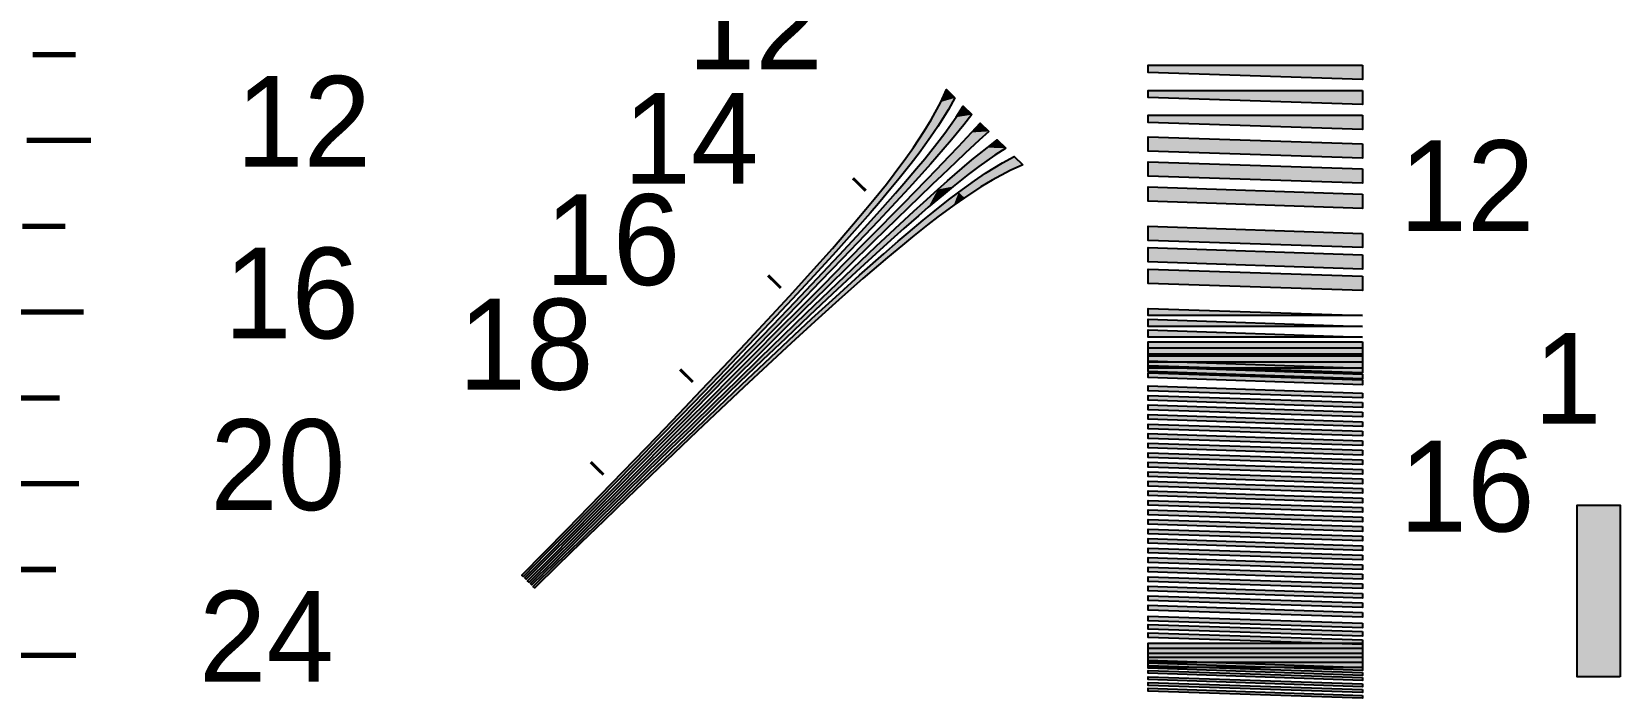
# Model space of a CAD drawing. Header units: millimetres. Extents: x 0 to 1582, y 0 to 984.
# Drawn here: x 903.1 to 1199.1, y 665.2 to 788.5 of the extents above; entities that cross this region are included whole.
import ezdxf

# ---------------------------------------------------------------- set-up
doc = ezdxf.new("R2010")
doc.units = ezdxf.units.MM
for name, color, linetype in [('CENTER', 7, 'Continuous'), ('LABELS', 7, 'Continuous'), ('PERIPHERY', 7, 'Continuous')]:
    doc.layers.add(name, color=color, linetype=linetype)

msp = doc.modelspace()

# ---------------------------------------------------------------- hatches: boundary and pattern name
at = {"layer": 'CENTER', "true_color": 0x000000}
h = msp.add_hatch(color=7, dxfattribs=at)
h.dxf.hatch_style = 1
h.paths.add_polyline_path([(1199.12, 668.25), (1191.12, 668.25), (1191.12, 700.25), (1199.12, 700.25), (1199.12, 668.25)])
at = {"layer": 'PERIPHERY', "true_color": 0x000000}
h = msp.add_hatch(color=7, dxfattribs=at)
h.dxf.hatch_style = 1
h.paths.add_polyline_path([(1151.12, 782.25), (1151.12, 779.58), (1111.12, 780.92), (1111.12, 782.25), (1151.12, 782.25)])
h = msp.add_hatch(color=7, dxfattribs=at)
h.dxf.hatch_style = 1
h.paths.add_polyline_path([(1075.12, 776.17), (1073.92, 773.98), (1071.97, 770.85), (1070.6, 768.83), (1068.46, 765.89), (1066.99, 763.97), (1064.74, 761.13), (1063.21, 759.26), (1060.88, 756.51), (1059.32, 754.68), (1056.94, 751.97), (1052.94, 747.49), (1048.88, 743.06), (1044.81, 738.66), (1040.7, 734.28), (1036.57, 729.93), (1032.42, 725.6), (1028.26, 721.27), (1024.09, 716.95), (1019.91, 712.65), (1015.73, 708.35), (1011.53, 704.06), (1007.34, 699.77), (1003.14, 695.49), (998.92, 691.21), (994.71, 686.94), (994.45, 687.2), (998.65, 691.49), (1002.84, 695.78), (1007.04, 700.06), (1011.22, 704.37), (1015.4, 708.67), (1019.56, 713), (1023.72, 717.32), (1027.87, 721.66), (1032, 726.01), (1036.12, 730.38), (1040.21, 734.77), (1044.28, 739.18), (1048.31, 743.63), (1052.3, 748.12), (1056.24, 752.67), (1058.56, 755.43), (1060.09, 757.29), (1062.36, 760.11), (1063.84, 762.02), (1066, 764.95), (1067.41, 766.93), (1069.43, 769.99), (1070.71, 772.1), (1072.49, 775.4), (1073.54, 777.74), (1075.12, 776.17)])
h = msp.add_hatch(color=7, dxfattribs=at)
h.dxf.hatch_style = 1
h.paths.add_polyline_path([(1151.12, 777.58), (1151.12, 774.92), (1111.12, 776.25), (1111.12, 777.58), (1151.12, 777.58)])
h = msp.add_hatch(color=7, dxfattribs=at)
h.dxf.hatch_style = 1
h.paths.add_polyline_path([(1078.28, 773.05), (1076.8, 771.15), (1074.51, 768.35), (1072.95, 766.52), (1070.57, 763.81), (1068.97, 762.02), (1066.55, 759.34), (1064.92, 757.58), (1062.47, 754.95), (1060.82, 753.2), (1058.35, 750.58), (1054.2, 746.24), (1050.04, 741.92), (1045.86, 737.62), (1041.67, 733.32), (1037.47, 729.04), (1033.26, 724.76), (1029.05, 720.49), (1024.83, 716.22), (1020.61, 711.96), (1016.39, 707.69), (1012.17, 703.43), (1007.94, 699.18), (1003.71, 694.93), (999.48, 690.67), (995.24, 686.42), (994.98, 686.68), (999.2, 690.94), (1003.42, 695.21), (1007.64, 699.47), (1011.85, 703.75), (1016.06, 708.02), (1020.27, 712.3), (1024.46, 716.59), (1028.66, 720.88), (1032.84, 725.17), (1037.02, 729.49), (1041.18, 733.81), (1045.33, 738.14), (1049.46, 742.49), (1053.57, 746.87), (1057.65, 751.27), (1060.07, 753.94), (1061.67, 755.73), (1064.07, 758.42), (1065.64, 760.24), (1067.98, 762.99), (1069.52, 764.84), (1071.78, 767.67), (1073.24, 769.6), (1075.36, 772.57), (1076.7, 774.62), (1078.28, 773.05)])
h = msp.add_hatch(color=7, dxfattribs=at)
h.dxf.hatch_style = 1
h.paths.add_polyline_path([(1151.12, 772.92), (1151.12, 770.25), (1111.12, 771.58), (1111.12, 772.92), (1151.12, 772.92)])
h = msp.add_hatch(color=7, dxfattribs=at)
h.dxf.hatch_style = 1
h.paths.add_polyline_path([(1081.45, 769.93), (1079.68, 768.31), (1077.04, 765.86), (1075.29, 764.21), (1072.69, 761.72), (1070.94, 760.07), (1068.35, 757.57), (1066.63, 755.89), (1064.05, 753.38), (1062.33, 751.71), (1059.75, 749.2), (1055.47, 744.99), (1051.18, 740.79), (1046.91, 736.58), (1042.64, 732.36), (1038.38, 728.14), (1034.11, 723.92), (1029.84, 719.71), (1025.58, 715.48), (1021.32, 711.26), (1017.06, 707.03), (1012.8, 702.81), (1008.54, 698.58), (1004.28, 694.35), (1000.03, 690.13), (995.77, 685.89), (995.5, 686.16), (999.75, 690.39), (1004, 694.64), (1008.24, 698.88), (1012.48, 703.12), (1016.73, 707.36), (1020.97, 711.6), (1025.2, 715.85), (1029.45, 720.09), (1033.68, 724.34), (1037.92, 728.59), (1042.15, 732.84), (1046.39, 737.09), (1050.61, 741.35), (1054.83, 745.62), (1059.05, 749.88), (1061.57, 752.45), (1063.26, 754.16), (1065.78, 756.73), (1067.45, 758.45), (1069.96, 761.04), (1071.62, 762.77), (1074.12, 765.36), (1075.77, 767.1), (1078.24, 769.73), (1079.86, 771.49), (1081.45, 769.93)])
h = msp.add_hatch(color=7, dxfattribs=at)
h.dxf.hatch_style = 1
h.paths.add_polyline_path([(1084.61, 766.81), (1082.56, 765.47), (1079.57, 763.36), (1077.63, 761.9), (1074.79, 759.65), (1072.92, 758.12), (1070.17, 755.78), (1068.34, 754.21), (1065.63, 751.83), (1063.84, 750.23), (1061.16, 747.81), (1056.74, 743.75), (1052.34, 739.65), (1047.97, 735.54), (1043.62, 731.4), (1039.28, 727.26), (1034.95, 723.1), (1030.63, 718.93), (1026.33, 714.75), (1022.02, 710.57), (1017.72, 706.38), (1013.43, 702.19), (1009.14, 697.99), (1004.86, 693.79), (1000.58, 689.58), (996.3, 685.38), (996.03, 685.64), (1000.3, 689.86), (1004.58, 694.07), (1008.84, 698.29), (1013.12, 702.5), (1017.39, 706.71), (1021.67, 710.91), (1025.96, 715.11), (1030.24, 719.32), (1034.53, 723.51), (1038.83, 727.7), (1043.13, 731.89), (1047.44, 736.06), (1051.76, 740.22), (1056.1, 744.37), (1060.46, 748.51), (1063.09, 750.97), (1064.84, 752.61), (1067.49, 755.05), (1069.26, 756.68), (1071.94, 759.09), (1073.74, 760.69), (1076.46, 763.06), (1078.31, 764.61), (1081.12, 766.89), (1083.03, 768.38), (1084.61, 766.81)])
h = msp.add_hatch(color=7, dxfattribs=at)
h.dxf.hatch_style = 1
h.paths.add_polyline_path([(1151.12, 767.58), (1151.12, 764.92), (1111.12, 766.25), (1111.12, 768.92), (1151.12, 767.58)])
h = msp.add_hatch(color=7, dxfattribs=at)
h.dxf.hatch_style = 1
h.paths.add_polyline_path([(1087.78, 763.69), (1085.43, 762.64), (1082.1, 760.86), (1079.98, 759.58), (1076.9, 757.56), (1074.9, 756.17), (1071.97, 754), (1070.05, 752.52), (1067.21, 750.27), (1065.35, 748.73), (1062.56, 746.42), (1058, 742.5), (1053.49, 738.52), (1049.02, 734.5), (1044.59, 730.44), (1040.18, 726.36), (1035.79, 722.26), (1031.42, 718.14), (1027.07, 714.01), (1022.72, 709.87), (1018.38, 705.72), (1014.06, 701.56), (1009.74, 697.39), (1005.43, 693.21), (1001.13, 689.03), (996.82, 684.85), (996.56, 685.11), (1000.85, 689.31), (1005.14, 693.5), (1009.44, 697.69), (1013.74, 701.87), (1018.05, 706.05), (1022.37, 710.21), (1026.7, 714.38), (1031.03, 718.53), (1035.37, 722.68), (1039.73, 726.81), (1044.1, 730.93), (1048.49, 735.02), (1052.91, 739.08), (1057.36, 743.12), (1061.86, 747.11), (1064.58, 749.48), (1066.42, 751.04), (1069.19, 753.36), (1071.07, 754.89), (1073.91, 757.14), (1075.85, 758.6), (1078.81, 760.73), (1080.83, 762.11), (1083.98, 764.06), (1086.19, 765.25), (1087.78, 763.69)])
h = msp.add_hatch(color=7, dxfattribs=at)
h.dxf.hatch_style = 1
h.paths.add_polyline_path([(1151.12, 762.92), (1151.12, 760.25), (1111.12, 761.58), (1111.12, 764.25), (1151.12, 762.92)])
h = msp.add_hatch(color=7, dxfattribs=at)
h.dxf.hatch_style = 1
h.paths.add_polyline_path([(1151.12, 758.25), (1151.12, 755.58), (1111.12, 756.92), (1111.12, 759.58), (1151.12, 758.25)])
h = msp.add_hatch(color=7, dxfattribs=at)
h.dxf.hatch_style = 1
h.paths.add_polyline_path([(1151.12, 750.92), (1151.12, 748.25), (1111.12, 749.58), (1111.12, 752.25), (1151.12, 750.92)])
h = msp.add_hatch(color=7, dxfattribs=at)
h.dxf.hatch_style = 1
h.paths.add_polyline_path([(1151.12, 746.92), (1151.12, 744.25), (1111.12, 745.58), (1111.12, 748.25), (1151.12, 746.92)])
h = msp.add_hatch(color=7, dxfattribs=at)
h.dxf.hatch_style = 1
h.paths.add_polyline_path([(1151.12, 742.92), (1151.12, 740.25), (1111.12, 741.58), (1111.12, 744.25), (1151.12, 742.92)])
h = msp.add_hatch(color=7, dxfattribs=at)
h.dxf.hatch_style = 1
h.paths.add_polyline_path([(1151.12, 735.58), (1111.12, 735.58), (1111.12, 736.92), (1151.12, 735.58)])
h = msp.add_hatch(color=7, dxfattribs=at)
h.dxf.hatch_style = 1
h.paths.add_polyline_path([(1151.12, 733.58), (1111.12, 733.58), (1111.12, 734.92), (1151.12, 733.58)])
h = msp.add_hatch(color=7, dxfattribs=at)
h.dxf.hatch_style = 1
h.paths.add_polyline_path([(1151.12, 731.58), (1111.12, 731.58), (1111.12, 732.92), (1151.12, 731.58)])
h = msp.add_hatch(color=7, dxfattribs=at)
h.dxf.hatch_style = 1
h.paths.add_polyline_path([(1151.12, 730.69), (1151.12, 728.03), (1111.12, 728.03), (1111.12, 730.69), (1151.12, 730.69)])
h = msp.add_hatch(color=7, dxfattribs=at)
h.dxf.hatch_style = 1
h.paths.add_polyline_path([(1151.12, 729.58), (1151.12, 726.92), (1111.12, 726.92), (1111.12, 729.58), (1151.12, 729.58)])
h = msp.add_hatch(color=7, dxfattribs=at)
h.dxf.hatch_style = 1
h.paths.add_polyline_path([(1151.12, 728.47), (1151.12, 725.81), (1111.12, 725.81), (1111.12, 728.47), (1151.12, 728.47)])
h = msp.add_hatch(color=7, dxfattribs=at)
h.dxf.hatch_style = 1
h.paths.add_polyline_path([(1151.12, 725.81), (1151.12, 724.92), (1111.12, 726.25), (1111.12, 727.14), (1151.12, 725.81)])
h = msp.add_hatch(color=7, dxfattribs=at)
h.dxf.hatch_style = 1
h.paths.add_polyline_path([(1151.12, 724.69), (1151.12, 723.81), (1111.12, 725.14), (1111.12, 726.03), (1151.12, 724.69)])
h = msp.add_hatch(color=7, dxfattribs=at)
h.dxf.hatch_style = 1
h.paths.add_polyline_path([(1151.12, 723.58), (1151.12, 722.69), (1111.12, 724.03), (1111.12, 724.92), (1151.12, 723.58)])
h = msp.add_hatch(color=7, dxfattribs=at)
h.dxf.hatch_style = 1
h.paths.add_polyline_path([(1151.12, 721.14), (1151.12, 720.25), (1111.12, 721.58), (1111.12, 722.47), (1151.12, 721.14)])
h = msp.add_hatch(color=7, dxfattribs=at)
h.dxf.hatch_style = 1
h.paths.add_polyline_path([(1151.12, 719.36), (1151.12, 718.47), (1111.12, 719.8), (1111.12, 720.69), (1151.12, 719.36)])
h = msp.add_hatch(color=7, dxfattribs=at)
h.dxf.hatch_style = 1
h.paths.add_polyline_path([(1151.12, 717.58), (1151.12, 716.69), (1111.12, 718.03), (1111.12, 718.92), (1151.12, 717.58)])
h = msp.add_hatch(color=7, dxfattribs=at)
h.dxf.hatch_style = 1
h.paths.add_polyline_path([(1151.12, 715.8), (1151.12, 714.91), (1111.12, 716.25), (1111.12, 717.14), (1151.12, 715.8)])
h = msp.add_hatch(color=7, dxfattribs=at)
h.dxf.hatch_style = 1
h.paths.add_polyline_path([(1151.12, 714.03), (1151.12, 713.14), (1111.12, 714.47), (1111.12, 715.36), (1151.12, 714.03)])
h = msp.add_hatch(color=7, dxfattribs=at)
h.dxf.hatch_style = 1
h.paths.add_polyline_path([(1151.12, 712.25), (1151.12, 711.36), (1111.12, 712.69), (1111.12, 713.58), (1151.12, 712.25)])
h = msp.add_hatch(color=7, dxfattribs=at)
h.dxf.hatch_style = 1
h.paths.add_polyline_path([(1151.12, 710.47), (1151.12, 709.58), (1111.12, 710.92), (1111.12, 711.8), (1151.12, 710.47)])
h = msp.add_hatch(color=7, dxfattribs=at)
h.dxf.hatch_style = 1
h.paths.add_polyline_path([(1151.12, 708.69), (1151.12, 707.8), (1111.12, 709.14), (1111.12, 710.03), (1151.12, 708.69)])
h = msp.add_hatch(color=7, dxfattribs=at)
h.dxf.hatch_style = 1
h.paths.add_polyline_path([(1151.12, 706.92), (1151.12, 706.03), (1111.12, 707.36), (1111.12, 708.25), (1151.12, 706.92)])
h = msp.add_hatch(color=7, dxfattribs=at)
h.dxf.hatch_style = 1
h.paths.add_polyline_path([(1151.12, 705.14), (1151.12, 704.25), (1111.12, 705.58), (1111.12, 706.47), (1151.12, 705.14)])
h = msp.add_hatch(color=7, dxfattribs=at)
h.dxf.hatch_style = 1
h.paths.add_polyline_path([(1151.12, 703.36), (1151.12, 702.47), (1111.12, 703.8), (1111.12, 704.69), (1151.12, 703.36)])
h = msp.add_hatch(color=7, dxfattribs=at)
h.dxf.hatch_style = 1
h.paths.add_polyline_path([(1151.12, 701.58), (1151.12, 700.69), (1111.12, 702.03), (1111.12, 702.91), (1151.12, 701.58)])
h = msp.add_hatch(color=7, dxfattribs=at)
h.dxf.hatch_style = 1
h.paths.add_polyline_path([(1151.12, 699.8), (1151.12, 698.91), (1111.12, 700.25), (1111.12, 701.14), (1151.12, 699.8)])
h = msp.add_hatch(color=7, dxfattribs=at)
h.dxf.hatch_style = 1
h.paths.add_polyline_path([(1151.12, 698.03), (1151.12, 697.14), (1111.12, 698.47), (1111.12, 699.36), (1151.12, 698.03)])
h = msp.add_hatch(color=7, dxfattribs=at)
h.dxf.hatch_style = 1
h.paths.add_polyline_path([(1151.12, 696.25), (1151.12, 695.36), (1111.12, 696.69), (1111.12, 697.58), (1151.12, 696.25)])
h = msp.add_hatch(color=7, dxfattribs=at)
h.dxf.hatch_style = 1
h.paths.add_polyline_path([(1151.12, 694.47), (1151.12, 693.58), (1111.12, 694.91), (1111.12, 695.8), (1151.12, 694.47)])
h = msp.add_hatch(color=7, dxfattribs=at)
h.dxf.hatch_style = 1
h.paths.add_polyline_path([(1151.12, 692.69), (1151.12, 691.8), (1111.12, 693.14), (1111.12, 694.03), (1151.12, 692.69)])
h = msp.add_hatch(color=7, dxfattribs=at)
h.dxf.hatch_style = 1
h.paths.add_polyline_path([(1151.12, 690.92), (1151.12, 690.03), (1111.12, 691.36), (1111.12, 692.25), (1151.12, 690.92)])
h = msp.add_hatch(color=7, dxfattribs=at)
h.dxf.hatch_style = 1
h.paths.add_polyline_path([(1151.12, 689.14), (1151.12, 688.25), (1111.12, 689.58), (1111.12, 690.47), (1151.12, 689.14)])
h = msp.add_hatch(color=7, dxfattribs=at)
h.dxf.hatch_style = 1
h.paths.add_polyline_path([(1151.12, 687.36), (1151.12, 686.47), (1111.12, 687.8), (1111.12, 688.69), (1151.12, 687.36)])
h = msp.add_hatch(color=7, dxfattribs=at)
h.dxf.hatch_style = 1
h.paths.add_polyline_path([(1151.12, 685.58), (1151.12, 684.69), (1111.12, 686.03), (1111.12, 686.91), (1151.12, 685.58)])
h = msp.add_hatch(color=7, dxfattribs=at)
h.dxf.hatch_style = 1
h.paths.add_polyline_path([(1151.12, 683.8), (1151.12, 682.91), (1111.12, 684.25), (1111.12, 685.14), (1151.12, 683.8)])
h = msp.add_hatch(color=7, dxfattribs=at)
h.dxf.hatch_style = 1
h.paths.add_polyline_path([(1151.12, 682.03), (1151.12, 681.14), (1111.12, 682.47), (1111.12, 683.36), (1151.12, 682.03)])
h = msp.add_hatch(color=7, dxfattribs=at)
h.dxf.hatch_style = 1
h.paths.add_polyline_path([(1151.12, 680.25), (1151.12, 679.36), (1111.12, 680.69), (1111.12, 681.58), (1151.12, 680.25)])
h = msp.add_hatch(color=7, dxfattribs=at)
h.dxf.hatch_style = 1
h.paths.add_polyline_path([(1151.12, 678.25), (1151.12, 677.36), (1111.12, 678.69), (1111.12, 679.58), (1151.12, 678.25)])
h = msp.add_hatch(color=7, dxfattribs=at)
h.dxf.hatch_style = 1
h.paths.add_polyline_path([(1151.12, 676.69), (1151.12, 675.8), (1111.12, 677.14), (1111.12, 678.02), (1151.12, 676.69)])
h = msp.add_hatch(color=7, dxfattribs=at)
h.dxf.hatch_style = 1
h.paths.add_polyline_path([(1151.12, 675.14), (1151.12, 674.25), (1111.12, 675.58), (1111.12, 676.47), (1151.12, 675.14)])
h = msp.add_hatch(color=7, dxfattribs=at)
h.dxf.hatch_style = 1
h.paths.add_polyline_path([(1151.12, 674.52), (1151.12, 671.85), (1111.12, 671.85), (1111.12, 674.52), (1151.12, 674.52)])
h = msp.add_hatch(color=7, dxfattribs=at)
h.dxf.hatch_style = 1
h.paths.add_polyline_path([(1151.12, 673.58), (1151.12, 670.92), (1111.12, 670.92), (1111.12, 673.58), (1151.12, 673.58)])
h = msp.add_hatch(color=7, dxfattribs=at)
h.dxf.hatch_style = 1
h.paths.add_polyline_path([(1151.12, 672.65), (1151.12, 669.98), (1111.12, 669.98), (1111.12, 672.65), (1151.12, 672.65)])
h = msp.add_hatch(color=7, dxfattribs=at)
h.dxf.hatch_style = 1
h.paths.add_polyline_path([(1151.12, 669.98), (1151.12, 669.45), (1111.12, 670.78), (1111.12, 671.32), (1151.12, 669.98)])
h = msp.add_hatch(color=7, dxfattribs=at)
h.dxf.hatch_style = 1
h.paths.add_polyline_path([(1151.12, 669.05), (1151.12, 668.52), (1111.12, 669.85), (1111.12, 670.38), (1151.12, 669.05)])
h = msp.add_hatch(color=7, dxfattribs=at)
h.dxf.hatch_style = 1
h.paths.add_polyline_path([(1151.12, 668.12), (1151.12, 667.58), (1111.12, 668.92), (1111.12, 669.45), (1151.12, 668.12)])
h = msp.add_hatch(color=7, dxfattribs=at)
h.dxf.hatch_style = 1
h.paths.add_polyline_path([(1151.12, 666.92), (1151.12, 666.38), (1111.12, 667.72), (1111.12, 668.25), (1151.12, 666.92)])
h = msp.add_hatch(color=7, dxfattribs=at)
h.dxf.hatch_style = 1
h.paths.add_polyline_path([(1151.12, 665.85), (1151.12, 665.32), (1111.12, 666.65), (1111.12, 667.18), (1151.12, 665.85)])
h = msp.add_hatch(color=7, dxfattribs=at)
h.dxf.hatch_style = 1
h.paths.add_polyline_path([(1151.12, 664.78), (1151.12, 664.25), (1111.12, 665.58), (1111.12, 666.12), (1151.12, 664.78)])

# ---------------------------------------------------------------- linework, layer by layer
at = {"layer": 'CENTER', "color": 250, "lineweight": 35, "const_width": 1}
for points in [[(903.29, 784.25), (911.29, 784.25)], [(902.15, 768.25), (914.15, 768.25)], [(901.35, 752.25), (909.35, 752.25)], [(900.75, 736.25), (912.75, 736.25)], [(900.27, 720.25), (908.27, 720.25)], [(899.89, 704.25), (911.89, 704.25)], [(899.59, 688.25), (907.59, 688.25)], [(899.33, 672.25), (911.33, 672.25)]]:
    msp.add_lwpolyline(points, dxfattribs=at)
at = {"layer": 'CENTER', "color": 250}
msp.add_lwpolyline([(1199.12, 668.25), (1191.12, 668.25), (1191.12, 700.25), (1199.12, 700.25), (1199.12, 668.25)], close=True, dxfattribs=at)
at = {"layer": 'CENTER', "color": 250, "true_color": 0x000000}
for points in [[(1199.12, 668.25), (1199.12, 700.25), (1191.12, 700.25)], [(1191.12, 700.25), (1191.12, 668.25), (1199.12, 668.25)]]:
    msp.add_solid(points, dxfattribs=at)
at = {"layer": 'PERIPHERY', "color": 250}
for points in [[(1151.12, 782.25), (1151.12, 779.58), (1111.12, 780.92), (1111.12, 782.25), (1151.12, 782.25)], [(1075.12, 776.17), (1073.92, 773.98), (1071.97, 770.85), (1070.6, 768.83), (1068.46, 765.89), (1066.99, 763.97), (1064.74, 761.13), (1063.21, 759.26), (1060.88, 756.51), (1059.32, 754.68), (1056.94, 751.97), (1052.94, 747.49), (1048.88, 743.06), (1044.81, 738.66), (1040.7, 734.28), (1036.57, 729.93), (1032.42, 725.6), (1028.26, 721.27), (1024.09, 716.95), (1019.91, 712.65), (1015.73, 708.35), (1011.53, 704.06), (1007.34, 699.77), (1003.14, 695.49), (998.92, 691.21), (994.71, 686.94), (994.45, 687.2), (998.65, 691.49), (1002.84, 695.78), (1007.04, 700.06), (1011.22, 704.37), (1015.4, 708.67), (1019.56, 713), (1023.72, 717.32), (1027.87, 721.66), (1032, 726.01), (1036.12, 730.38), (1040.21, 734.77), (1044.28, 739.18), (1048.31, 743.63), (1052.3, 748.12), (1056.24, 752.67), (1058.56, 755.43), (1060.09, 757.29), (1062.36, 760.11), (1063.84, 762.02), (1066, 764.95), (1067.41, 766.93), (1069.43, 769.99), (1070.71, 772.1), (1072.49, 775.4), (1073.54, 777.74), (1075.12, 776.17)], [(1151.12, 777.58), (1151.12, 774.92), (1111.12, 776.25), (1111.12, 777.58), (1151.12, 777.58)], [(1078.28, 773.05), (1076.8, 771.15), (1074.51, 768.35), (1072.95, 766.52), (1070.57, 763.81), (1068.97, 762.02), (1066.55, 759.34), (1064.92, 757.58), (1062.47, 754.95), (1060.82, 753.2), (1058.35, 750.58), (1054.2, 746.24), (1050.04, 741.92), (1045.86, 737.62), (1041.67, 733.32), (1037.47, 729.04), (1033.26, 724.76), (1029.05, 720.49), (1024.83, 716.22), (1020.61, 711.96), (1016.39, 707.69), (1012.17, 703.43), (1007.94, 699.18), (1003.71, 694.93), (999.48, 690.67), (995.24, 686.42), (994.98, 686.68), (999.2, 690.94), (1003.42, 695.21), (1007.64, 699.47), (1011.85, 703.75), (1016.06, 708.02), (1020.27, 712.3), (1024.46, 716.59), (1028.66, 720.88), (1032.84, 725.17), (1037.02, 729.49), (1041.18, 733.81), (1045.33, 738.14), (1049.46, 742.49), (1053.57, 746.87), (1057.65, 751.27), (1060.07, 753.94), (1061.67, 755.73), (1064.07, 758.42), (1065.64, 760.24), (1067.98, 762.99), (1069.52, 764.84), (1071.78, 767.67), (1073.24, 769.6), (1075.36, 772.57), (1076.7, 774.62), (1078.28, 773.05)], [(1151.12, 772.92), (1151.12, 770.25), (1111.12, 771.58), (1111.12, 772.92), (1151.12, 772.92)], [(1081.45, 769.93), (1079.68, 768.31), (1077.04, 765.86), (1075.29, 764.21), (1072.69, 761.72), (1070.94, 760.07), (1068.35, 757.57), (1066.63, 755.89), (1064.05, 753.38), (1062.33, 751.71), (1059.75, 749.2), (1055.47, 744.99), (1051.18, 740.79), (1046.91, 736.58), (1042.64, 732.36), (1038.38, 728.14), (1034.11, 723.92), (1029.84, 719.71), (1025.58, 715.48), (1021.32, 711.26), (1017.06, 707.03), (1012.8, 702.81), (1008.54, 698.58), (1004.28, 694.35), (1000.03, 690.13), (995.77, 685.89), (995.5, 686.16), (999.75, 690.39), (1004, 694.64), (1008.24, 698.88), (1012.48, 703.12), (1016.73, 707.36), (1020.97, 711.6), (1025.2, 715.85), (1029.45, 720.09), (1033.68, 724.34), (1037.92, 728.59), (1042.15, 732.84), (1046.39, 737.09), (1050.61, 741.35), (1054.83, 745.62), (1059.05, 749.88), (1061.57, 752.45), (1063.26, 754.16), (1065.78, 756.73), (1067.45, 758.45), (1069.96, 761.04), (1071.62, 762.77), (1074.12, 765.36), (1075.77, 767.1), (1078.24, 769.73), (1079.86, 771.49), (1081.45, 769.93)], [(1084.61, 766.81), (1082.56, 765.47), (1079.57, 763.36), (1077.63, 761.9), (1074.79, 759.65), (1072.92, 758.12), (1070.17, 755.78), (1068.34, 754.21), (1065.63, 751.83), (1063.84, 750.23), (1061.16, 747.81), (1056.74, 743.75), (1052.34, 739.65), (1047.97, 735.54), (1043.62, 731.4), (1039.28, 727.26), (1034.95, 723.1), (1030.63, 718.93), (1026.33, 714.75), (1022.02, 710.57), (1017.72, 706.38), (1013.43, 702.19), (1009.14, 697.99), (1004.86, 693.79), (1000.58, 689.58), (996.3, 685.38), (996.03, 685.64), (1000.3, 689.86), (1004.58, 694.07), (1008.84, 698.29), (1013.12, 702.5), (1017.39, 706.71), (1021.67, 710.91), (1025.96, 715.11), (1030.24, 719.32), (1034.53, 723.51), (1038.83, 727.7), (1043.13, 731.89), (1047.44, 736.06), (1051.76, 740.22), (1056.1, 744.37), (1060.46, 748.51), (1063.09, 750.97), (1064.84, 752.61), (1067.49, 755.05), (1069.26, 756.68), (1071.94, 759.09), (1073.74, 760.69), (1076.46, 763.06), (1078.31, 764.61), (1081.12, 766.89), (1083.03, 768.38), (1084.61, 766.81)], [(1151.12, 767.58), (1151.12, 764.92), (1111.12, 766.25), (1111.12, 768.92), (1151.12, 767.58)], [(1087.78, 763.69), (1085.43, 762.64), (1082.1, 760.86), (1079.98, 759.58), (1076.9, 757.56), (1074.9, 756.17), (1071.97, 754), (1070.05, 752.52), (1067.21, 750.27), (1065.35, 748.73), (1062.56, 746.42), (1058, 742.5), (1053.49, 738.52), (1049.02, 734.5), (1044.59, 730.44), (1040.18, 726.36), (1035.79, 722.26), (1031.42, 718.14), (1027.07, 714.01), (1022.72, 709.87), (1018.38, 705.72), (1014.06, 701.56), (1009.74, 697.39), (1005.43, 693.21), (1001.13, 689.03), (996.82, 684.85), (996.56, 685.11), (1000.85, 689.31), (1005.14, 693.5), (1009.44, 697.69), (1013.74, 701.87), (1018.05, 706.05), (1022.37, 710.21), (1026.7, 714.38), (1031.03, 718.53), (1035.37, 722.68), (1039.73, 726.81), (1044.1, 730.93), (1048.49, 735.02), (1052.91, 739.08), (1057.36, 743.12), (1061.86, 747.11), (1064.58, 749.48), (1066.42, 751.04), (1069.19, 753.36), (1071.07, 754.89), (1073.91, 757.14), (1075.85, 758.6), (1078.81, 760.73), (1080.83, 762.11), (1083.98, 764.06), (1086.19, 765.25), (1087.78, 763.69)], [(1151.12, 762.92), (1151.12, 760.25), (1111.12, 761.58), (1111.12, 764.25), (1151.12, 762.92)], [(1151.12, 758.25), (1151.12, 755.58), (1111.12, 756.92), (1111.12, 759.58), (1151.12, 758.25)], [(1151.12, 750.92), (1151.12, 748.25), (1111.12, 749.58), (1111.12, 752.25), (1151.12, 750.92)], [(1151.12, 746.92), (1151.12, 744.25), (1111.12, 745.58), (1111.12, 748.25), (1151.12, 746.92)], [(1151.12, 742.92), (1151.12, 740.25), (1111.12, 741.58), (1111.12, 744.25), (1151.12, 742.92)], [(1151.12, 735.58), (1111.12, 735.58), (1111.12, 736.92), (1151.12, 735.58)], [(1151.12, 733.58), (1111.12, 733.58), (1111.12, 734.92), (1151.12, 733.58)], [(1151.12, 731.58), (1111.12, 731.58), (1111.12, 732.92), (1151.12, 731.58)], [(1151.12, 730.69), (1151.12, 728.03), (1111.12, 728.03), (1111.12, 730.69), (1151.12, 730.69)], [(1151.12, 729.58), (1151.12, 726.92), (1111.12, 726.92), (1111.12, 729.58), (1151.12, 729.58)], [(1151.12, 728.47), (1151.12, 725.81), (1111.12, 725.81), (1111.12, 728.47), (1151.12, 728.47)], [(1151.12, 725.81), (1151.12, 724.92), (1111.12, 726.25), (1111.12, 727.14), (1151.12, 725.81)], [(1151.12, 724.69), (1151.12, 723.81), (1111.12, 725.14), (1111.12, 726.03), (1151.12, 724.69)], [(1151.12, 723.58), (1151.12, 722.69), (1111.12, 724.03), (1111.12, 724.92), (1151.12, 723.58)], [(1151.12, 721.14), (1151.12, 720.25), (1111.12, 721.58), (1111.12, 722.47), (1151.12, 721.14)], [(1151.12, 719.36), (1151.12, 718.47), (1111.12, 719.8), (1111.12, 720.69), (1151.12, 719.36)], [(1151.12, 717.58), (1151.12, 716.69), (1111.12, 718.03), (1111.12, 718.92), (1151.12, 717.58)], [(1151.12, 715.8), (1151.12, 714.91), (1111.12, 716.25), (1111.12, 717.14), (1151.12, 715.8)], [(1151.12, 714.03), (1151.12, 713.14), (1111.12, 714.47), (1111.12, 715.36), (1151.12, 714.03)], [(1151.12, 712.25), (1151.12, 711.36), (1111.12, 712.69), (1111.12, 713.58), (1151.12, 712.25)], [(1151.12, 710.47), (1151.12, 709.58), (1111.12, 710.92), (1111.12, 711.8), (1151.12, 710.47)], [(1151.12, 708.69), (1151.12, 707.8), (1111.12, 709.14), (1111.12, 710.03), (1151.12, 708.69)], [(1151.12, 706.92), (1151.12, 706.03), (1111.12, 707.36), (1111.12, 708.25), (1151.12, 706.92)], [(1151.12, 705.14), (1151.12, 704.25), (1111.12, 705.58), (1111.12, 706.47), (1151.12, 705.14)], [(1151.12, 703.36), (1151.12, 702.47), (1111.12, 703.8), (1111.12, 704.69), (1151.12, 703.36)], [(1151.12, 701.58), (1151.12, 700.69), (1111.12, 702.03), (1111.12, 702.91), (1151.12, 701.58)], [(1151.12, 699.8), (1151.12, 698.91), (1111.12, 700.25), (1111.12, 701.14), (1151.12, 699.8)], [(1151.12, 698.03), (1151.12, 697.14), (1111.12, 698.47), (1111.12, 699.36), (1151.12, 698.03)], [(1151.12, 696.25), (1151.12, 695.36), (1111.12, 696.69), (1111.12, 697.58), (1151.12, 696.25)], [(1151.12, 694.47), (1151.12, 693.58), (1111.12, 694.91), (1111.12, 695.8), (1151.12, 694.47)], [(1151.12, 692.69), (1151.12, 691.8), (1111.12, 693.14), (1111.12, 694.03), (1151.12, 692.69)], [(1151.12, 690.92), (1151.12, 690.03), (1111.12, 691.36), (1111.12, 692.25), (1151.12, 690.92)], [(1151.12, 689.14), (1151.12, 688.25), (1111.12, 689.58), (1111.12, 690.47), (1151.12, 689.14)], [(1151.12, 687.36), (1151.12, 686.47), (1111.12, 687.8), (1111.12, 688.69), (1151.12, 687.36)], [(1151.12, 685.58), (1151.12, 684.69), (1111.12, 686.03), (1111.12, 686.91), (1151.12, 685.58)], [(1151.12, 683.8), (1151.12, 682.91), (1111.12, 684.25), (1111.12, 685.14), (1151.12, 683.8)], [(1151.12, 682.03), (1151.12, 681.14), (1111.12, 682.47), (1111.12, 683.36), (1151.12, 682.03)], [(1151.12, 680.25), (1151.12, 679.36), (1111.12, 680.69), (1111.12, 681.58), (1151.12, 680.25)], [(1151.12, 678.25), (1151.12, 677.36), (1111.12, 678.69), (1111.12, 679.58), (1151.12, 678.25)], [(1151.12, 676.69), (1151.12, 675.8), (1111.12, 677.14), (1111.12, 678.02), (1151.12, 676.69)], [(1151.12, 675.14), (1151.12, 674.25), (1111.12, 675.58), (1111.12, 676.47), (1151.12, 675.14)], [(1151.12, 674.52), (1151.12, 671.85), (1111.12, 671.85), (1111.12, 674.52), (1151.12, 674.52)], [(1151.12, 673.58), (1151.12, 670.92), (1111.12, 670.92), (1111.12, 673.58), (1151.12, 673.58)], [(1151.12, 672.65), (1151.12, 669.98), (1111.12, 669.98), (1111.12, 672.65), (1151.12, 672.65)], [(1151.12, 669.98), (1151.12, 669.45), (1111.12, 670.78), (1111.12, 671.32), (1151.12, 669.98)], [(1151.12, 669.05), (1151.12, 668.52), (1111.12, 669.85), (1111.12, 670.38), (1151.12, 669.05)], [(1151.12, 668.12), (1151.12, 667.58), (1111.12, 668.92), (1111.12, 669.45), (1151.12, 668.12)], [(1151.12, 666.92), (1151.12, 666.38), (1111.12, 667.72), (1111.12, 668.25), (1151.12, 666.92)], [(1151.12, 665.85), (1151.12, 665.32), (1111.12, 666.65), (1111.12, 667.18), (1151.12, 665.85)], [(1151.12, 664.78), (1151.12, 664.25), (1111.12, 665.58), (1111.12, 666.12), (1151.12, 664.78)]]:
    msp.add_lwpolyline(points, close=True, dxfattribs=at)
at = {"layer": 'PERIPHERY', "color": 250, "lineweight": 35, "const_width": 0.556}
for points in [[(1056.14, 761.19), (1058.51, 758.85)], [(1040.32, 743.08), (1042.69, 740.74)], [(1023.91, 725.56), (1026.28, 723.22)], [(1007.26, 708.27), (1009.64, 705.93)]]:
    msp.add_lwpolyline(points, dxfattribs=at)
at = {"layer": 'PERIPHERY', "color": 250, "true_color": 0x000000}
for points in [[(1151.12, 782.25), (1111.12, 782.25), (1111.12, 780.92)], [(1111.12, 780.92), (1151.12, 779.58), (1151.12, 782.25)], [(1075.12, 776.17), (1062.36, 760.11), (1048.88, 743.06)], [(1075.12, 776.17), (1048.88, 743.06), (1052.94, 747.49)], [(1075.12, 776.17), (1052.94, 747.49), (1056.94, 751.97)], [(1075.12, 776.17), (1056.94, 751.97), (1059.32, 754.68)], [(1075.12, 776.17), (1059.32, 754.68), (1060.88, 756.51)], [(1075.12, 776.17), (1060.88, 756.51), (1063.21, 759.26)], [(1075.12, 776.17), (1063.84, 762.02), (1062.36, 760.11)], [(1075.12, 776.17), (1063.21, 759.26), (1064.74, 761.13)], [(1075.12, 776.17), (1066, 764.95), (1063.84, 762.02)], [(1075.12, 776.17), (1064.74, 761.13), (1066.99, 763.97)], [(1075.12, 776.17), (1067.41, 766.93), (1066, 764.95)], [(1075.12, 776.17), (1066.99, 763.97), (1068.46, 765.89)], [(1075.12, 776.17), (1069.43, 769.99), (1067.41, 766.93)], [(1075.12, 776.17), (1068.46, 765.89), (1070.6, 768.83)], [(1075.12, 776.17), (1070.71, 772.1), (1069.43, 769.99)], [(1075.12, 776.17), (1070.6, 768.83), (1071.97, 770.85)], [(1075.12, 776.17), (1072.49, 775.4), (1070.71, 772.1)], [(1071.97, 770.85), (1073.92, 773.98), (1075.12, 776.17)], [(1075.12, 776.17), (1073.54, 777.74), (1072.49, 775.4)], [(1151.12, 777.58), (1111.12, 777.58), (1111.12, 776.25)], [(1111.12, 776.25), (1151.12, 774.92), (1151.12, 777.58)], [(1078.28, 773.05), (1049.46, 742.49), (1024.83, 716.22)], [(1078.28, 773.05), (1024.83, 716.22), (1029.05, 720.49)], [(1078.28, 773.05), (1029.05, 720.49), (1033.26, 724.76)], [(1078.28, 773.05), (1033.26, 724.76), (1037.47, 729.04)], [(1078.28, 773.05), (1037.47, 729.04), (1041.67, 733.32)], [(1078.28, 773.05), (1041.67, 733.32), (1045.86, 737.62)], [(1078.28, 773.05), (1045.86, 737.62), (1050.04, 741.92)], [(1078.28, 773.05), (1053.57, 746.87), (1049.46, 742.49)], [(1078.28, 773.05), (1050.04, 741.92), (1054.2, 746.24)], [(1078.28, 773.05), (1057.65, 751.27), (1053.57, 746.87)], [(1078.28, 773.05), (1054.2, 746.24), (1058.35, 750.58)], [(1078.28, 773.05), (1060.07, 753.94), (1057.65, 751.27)], [(1078.28, 773.05), (1058.35, 750.58), (1060.82, 753.2)], [(1078.28, 773.05), (1061.67, 755.73), (1060.07, 753.94)], [(1078.28, 773.05), (1060.82, 753.2), (1062.47, 754.95)], [(1078.28, 773.05), (1064.07, 758.42), (1061.67, 755.73)], [(1078.28, 773.05), (1062.47, 754.95), (1064.92, 757.58)], [(1078.28, 773.05), (1065.64, 760.24), (1064.07, 758.42)], [(1078.28, 773.05), (1064.92, 757.58), (1066.55, 759.34)], [(1078.28, 773.05), (1067.98, 762.99), (1065.64, 760.24)], [(1078.28, 773.05), (1066.55, 759.34), (1068.97, 762.02)], [(1078.28, 773.05), (1069.52, 764.84), (1067.98, 762.99)], [(1078.28, 773.05), (1068.97, 762.02), (1070.57, 763.81)], [(1078.28, 773.05), (1071.78, 767.67), (1069.52, 764.84)], [(1078.28, 773.05), (1070.57, 763.81), (1072.95, 766.52)], [(1078.28, 773.05), (1073.24, 769.6), (1071.78, 767.67)], [(1078.28, 773.05), (1072.95, 766.52), (1074.51, 768.35)], [(1078.28, 773.05), (1075.36, 772.57), (1073.24, 769.6)], [(1074.51, 768.35), (1076.8, 771.15), (1078.28, 773.05)], [(1078.28, 773.05), (1076.7, 774.62), (1075.36, 772.57)], [(1151.12, 772.92), (1111.12, 772.92), (1111.12, 771.58)], [(1111.12, 771.58), (1151.12, 770.25), (1151.12, 772.92)], [(1081.45, 769.93), (1059.05, 749.88), (1054.83, 745.62)], [(1054.83, 745.62), (1079.68, 768.31), (1081.45, 769.93)], [(1081.45, 769.93), (1061.57, 752.45), (1059.05, 749.88)], [(1081.45, 769.93), (1063.26, 754.16), (1061.57, 752.45)], [(1081.45, 769.93), (1065.78, 756.73), (1063.26, 754.16)], [(1081.45, 769.93), (1067.45, 758.45), (1065.78, 756.73)], [(1081.45, 769.93), (1069.96, 761.04), (1067.45, 758.45)], [(1081.45, 769.93), (1071.62, 762.77), (1069.96, 761.04)], [(1081.45, 769.93), (1074.12, 765.36), (1071.62, 762.77)], [(1081.45, 769.93), (1075.77, 767.1), (1074.12, 765.36)], [(1081.45, 769.93), (1078.24, 769.73), (1075.77, 767.1)], [(1081.45, 769.93), (1079.86, 771.49), (1078.24, 769.73)], [(1054.83, 745.62), (1077.04, 765.86), (1079.68, 768.31)], [(1084.61, 766.81), (1073.74, 760.69), (1071.94, 759.09)], [(1071.94, 759.09), (1082.56, 765.47), (1084.61, 766.81)], [(1084.61, 766.81), (1076.46, 763.06), (1073.74, 760.69)], [(1084.61, 766.81), (1078.31, 764.61), (1076.46, 763.06)], [(1084.61, 766.81), (1081.12, 766.89), (1078.31, 764.61)], [(1084.61, 766.81), (1083.03, 768.38), (1081.12, 766.89)], [(1151.12, 767.58), (1111.12, 768.92), (1111.12, 766.25)], [(1111.12, 766.25), (1151.12, 764.92), (1151.12, 767.58)], [(1054.83, 745.62), (1075.29, 764.21), (1077.04, 765.86)], [(1054.83, 745.62), (1072.69, 761.72), (1075.29, 764.21)], [(1071.94, 759.09), (1079.57, 763.36), (1082.56, 765.47)], [(1087.78, 763.69), (1083.98, 764.06), (1080.83, 762.11)], [(1087.78, 763.69), (1086.19, 765.25), (1083.98, 764.06)], [(1151.12, 762.92), (1111.12, 764.25), (1111.12, 761.58)], [(1054.83, 745.62), (1070.94, 760.07), (1072.69, 761.72)], [(1071.94, 759.09), (1077.63, 761.9), (1079.57, 763.36)], [(1071.94, 759.09), (1074.79, 759.65), (1077.63, 761.9)], [(1087.78, 763.69), (1078.81, 760.73), (1075.85, 758.6)], [(1075.85, 758.6), (1085.43, 762.64), (1087.78, 763.69)], [(1075.85, 758.6), (1082.1, 760.86), (1085.43, 762.64)], [(1075.85, 758.6), (1079.98, 759.58), (1082.1, 760.86)], [(1087.78, 763.69), (1080.83, 762.11), (1078.81, 760.73)], [(1111.12, 761.58), (1151.12, 760.25), (1151.12, 762.92)], [(1071.94, 759.09), (1000.3, 689.86), (996.03, 685.64)], [(1071.94, 759.09), (996.03, 685.64), (1022.02, 710.57)], [(1071.94, 759.09), (1004.58, 694.07), (1000.3, 689.86)], [(1071.94, 759.09), (1008.84, 698.29), (1004.58, 694.07)], [(1071.94, 759.09), (1013.12, 702.5), (1008.84, 698.29)], [(1071.94, 759.09), (1017.39, 706.71), (1013.12, 702.5)], [(1071.94, 759.09), (1021.67, 710.91), (1017.39, 706.71)], [(1071.94, 759.09), (1025.96, 715.11), (1021.67, 710.91)], [(1071.94, 759.09), (1022.02, 710.57), (1026.33, 714.75)], [(1071.94, 759.09), (1030.24, 719.32), (1025.96, 715.11)], [(1071.94, 759.09), (1026.33, 714.75), (1030.63, 718.93)], [(1071.94, 759.09), (1034.53, 723.51), (1030.24, 719.32)], [(1071.94, 759.09), (1030.63, 718.93), (1034.95, 723.1)], [(1075.85, 758.6), (1035.37, 722.68), (1031.03, 718.53)], [(1075.85, 758.6), (1031.03, 718.53), (1053.49, 738.52)], [(1071.94, 759.09), (1038.83, 727.7), (1034.53, 723.51)], [(1071.94, 759.09), (1034.95, 723.1), (1039.28, 727.26)], [(1075.85, 758.6), (1039.73, 726.81), (1035.37, 722.68)], [(1071.94, 759.09), (1043.13, 731.89), (1038.83, 727.7)], [(1071.94, 759.09), (1039.28, 727.26), (1043.62, 731.4)], [(1075.85, 758.6), (1044.1, 730.93), (1039.73, 726.81)], [(1071.94, 759.09), (1047.44, 736.06), (1043.13, 731.89)], [(1071.94, 759.09), (1043.62, 731.4), (1047.97, 735.54)], [(1075.85, 758.6), (1048.49, 735.02), (1044.1, 730.93)], [(1071.94, 759.09), (1051.76, 740.22), (1047.44, 736.06)], [(1071.94, 759.09), (1047.97, 735.54), (1052.34, 739.65)], [(1075.85, 758.6), (1052.91, 739.08), (1048.49, 735.02)], [(1062.36, 760.11), (1060.09, 757.29), (1048.88, 743.06)], [(1071.94, 759.09), (1056.1, 744.37), (1051.76, 740.22)], [(1071.94, 759.09), (1052.34, 739.65), (1056.74, 743.75)], [(1075.85, 758.6), (1057.36, 743.12), (1052.91, 739.08)], [(1075.85, 758.6), (1053.49, 738.52), (1058, 742.5)], [(1054.83, 745.62), (1068.35, 757.57), (1070.94, 760.07)], [(1071.94, 759.09), (1060.46, 748.51), (1056.1, 744.37)], [(1071.94, 759.09), (1056.74, 743.75), (1061.16, 747.81)], [(1075.85, 758.6), (1061.86, 747.11), (1057.36, 743.12)], [(1075.85, 758.6), (1058, 742.5), (1062.56, 746.42)], [(1071.94, 759.09), (1063.09, 750.97), (1060.46, 748.51)], [(1071.94, 759.09), (1061.16, 747.81), (1063.84, 750.23)], [(1075.85, 758.6), (1064.58, 749.48), (1061.86, 747.11)], [(1075.85, 758.6), (1062.56, 746.42), (1065.35, 748.73)], [(1071.94, 759.09), (1064.84, 752.61), (1063.09, 750.97)], [(1071.94, 759.09), (1063.84, 750.23), (1065.63, 751.83)], [(1075.85, 758.6), (1066.42, 751.04), (1064.58, 749.48)], [(1071.94, 759.09), (1067.49, 755.05), (1064.84, 752.61)], [(1075.85, 758.6), (1065.35, 748.73), (1067.21, 750.27)], [(1071.94, 759.09), (1065.63, 751.83), (1068.34, 754.21)], [(1075.85, 758.6), (1069.19, 753.36), (1066.42, 751.04)], [(1075.85, 758.6), (1067.21, 750.27), (1070.05, 752.52)], [(1071.94, 759.09), (1069.26, 756.68), (1067.49, 755.05)], [(1071.94, 759.09), (1068.34, 754.21), (1070.17, 755.78)], [(1075.85, 758.6), (1071.07, 754.89), (1069.19, 753.36)], [(1075.85, 758.6), (1070.05, 752.52), (1071.97, 754)], [(1071.94, 759.09), (1070.17, 755.78), (1072.92, 758.12)], [(1075.85, 758.6), (1073.91, 757.14), (1071.07, 754.89)], [(1071.94, 759.09), (1072.92, 758.12), (1074.79, 759.65)], [(1075.85, 758.6), (1071.97, 754), (1074.9, 756.17)], [(1075.85, 758.6), (1074.9, 756.17), (1076.9, 757.56)], [(1075.85, 758.6), (1076.9, 757.56), (1079.98, 759.58)], [(1151.12, 758.25), (1111.12, 759.58), (1111.12, 756.92)], [(1111.12, 756.92), (1151.12, 755.58), (1151.12, 758.25)], [(1060.09, 757.29), (1058.56, 755.43), (1044.81, 738.66)], [(1060.09, 757.29), (1044.81, 738.66), (1048.88, 743.06)], [(1058.56, 755.43), (1056.24, 752.67), (1044.81, 738.66)], [(1054.83, 745.62), (1066.63, 755.89), (1068.35, 757.57)], [(1054.83, 745.62), (1064.05, 753.38), (1066.63, 755.89)], [(1056.24, 752.67), (1052.3, 748.12), (1036.57, 729.93)], [(1056.24, 752.67), (1036.57, 729.93), (1040.7, 734.28)], [(1056.24, 752.67), (1040.7, 734.28), (1044.81, 738.66)], [(1054.83, 745.62), (1062.33, 751.71), (1064.05, 753.38)], [(1151.12, 750.92), (1111.12, 752.25), (1111.12, 749.58)], [(1054.83, 745.62), (1059.75, 749.2), (1062.33, 751.71)], [(1054.83, 745.62), (1055.47, 744.99), (1059.75, 749.2)], [(1111.12, 749.58), (1151.12, 748.25), (1151.12, 750.92)], [(1052.3, 748.12), (1048.31, 743.63), (1032.42, 725.6)], [(1052.3, 748.12), (1032.42, 725.6), (1036.57, 729.93)], [(1151.12, 746.92), (1111.12, 748.25), (1111.12, 745.58)], [(1111.12, 745.58), (1151.12, 744.25), (1151.12, 746.92)], [(1054.83, 745.62), (1050.61, 741.35), (995.77, 685.89)], [(1054.83, 745.62), (995.77, 685.89), (1000.03, 690.13)], [(1054.83, 745.62), (1000.03, 690.13), (1004.28, 694.35)], [(1054.83, 745.62), (1004.28, 694.35), (1008.54, 698.58)], [(1054.83, 745.62), (1008.54, 698.58), (1012.8, 702.81)], [(1054.83, 745.62), (1012.8, 702.81), (1017.06, 707.03)], [(1054.83, 745.62), (1017.06, 707.03), (1021.32, 711.26)], [(1054.83, 745.62), (1021.32, 711.26), (1025.58, 715.48)], [(1048.31, 743.63), (1044.28, 739.18), (1024.09, 716.95)], [(1048.31, 743.63), (1024.09, 716.95), (1028.26, 721.27)], [(1054.83, 745.62), (1025.58, 715.48), (1029.84, 719.71)], [(1048.31, 743.63), (1028.26, 721.27), (1032.42, 725.6)], [(1054.83, 745.62), (1029.84, 719.71), (1034.11, 723.92)], [(1054.83, 745.62), (1034.11, 723.92), (1038.38, 728.14)], [(1054.83, 745.62), (1038.38, 728.14), (1042.64, 732.36)], [(1054.83, 745.62), (1042.64, 732.36), (1046.91, 736.58)], [(1054.83, 745.62), (1046.91, 736.58), (1051.18, 740.79)], [(1054.83, 745.62), (1051.18, 740.79), (1055.47, 744.99)], [(1151.12, 742.92), (1111.12, 744.25), (1111.12, 741.58)], [(1050.61, 741.35), (1046.39, 737.09), (995.77, 685.89)], [(1049.46, 742.49), (1045.33, 738.14), (1020.61, 711.96)], [(1049.46, 742.49), (1020.61, 711.96), (1024.83, 716.22)], [(1111.12, 741.58), (1151.12, 740.25), (1151.12, 742.92)], [(1045.33, 738.14), (1041.18, 733.81), (1012.17, 703.43)], [(1045.33, 738.14), (1012.17, 703.43), (1016.39, 707.69)], [(1045.33, 738.14), (1016.39, 707.69), (1020.61, 711.96)], [(1044.28, 739.18), (1040.21, 734.77), (1019.91, 712.65)], [(1044.28, 739.18), (1019.91, 712.65), (1024.09, 716.95)], [(1031.03, 718.53), (1049.02, 734.5), (1053.49, 738.52)], [(1046.39, 737.09), (1042.15, 732.84), (995.77, 685.89)], [(1040.21, 734.77), (1036.12, 730.38), (1015.73, 708.35)], [(1040.21, 734.77), (1015.73, 708.35), (1019.91, 712.65)], [(1031.03, 718.53), (1044.59, 730.44), (1049.02, 734.5)], [(1111.12, 736.92), (1111.12, 735.58), (1151.12, 735.58)], [(1111.12, 734.92), (1111.12, 733.58), (1151.12, 733.58)], [(1042.15, 732.84), (1037.92, 728.59), (995.77, 685.89)], [(1041.18, 733.81), (1037.02, 729.49), (1003.71, 694.93)], [(1041.18, 733.81), (1003.71, 694.93), (1007.94, 699.18)], [(1041.18, 733.81), (1007.94, 699.18), (1012.17, 703.43)], [(1111.12, 732.92), (1111.12, 731.58), (1151.12, 731.58)], [(1037.92, 728.59), (1029.45, 720.09), (995.77, 685.89)], [(1037.02, 729.49), (1032.84, 725.17), (999.48, 690.67)], [(1037.02, 729.49), (999.48, 690.67), (1003.71, 694.93)], [(1036.12, 730.38), (1032, 726.01), (1007.34, 699.77)], [(1036.12, 730.38), (1007.34, 699.77), (1011.53, 704.06)], [(1036.12, 730.38), (1011.53, 704.06), (1015.73, 708.35)], [(1037.92, 728.59), (1033.68, 724.34), (1029.45, 720.09)], [(1031.03, 718.53), (1040.18, 726.36), (1044.59, 730.44)], [(1151.12, 730.69), (1111.12, 730.69), (1111.12, 728.03)], [(1111.12, 728.03), (1151.12, 728.03), (1151.12, 730.69)], [(1151.12, 729.58), (1111.12, 729.58), (1111.12, 726.92)], [(1111.12, 726.92), (1151.12, 726.92), (1151.12, 729.58)], [(1151.12, 728.47), (1111.12, 728.47), (1111.12, 725.81)], [(1111.12, 725.81), (1151.12, 725.81), (1151.12, 728.47)], [(1032, 726.01), (1027.87, 721.66), (1003.14, 695.49)], [(1032, 726.01), (1003.14, 695.49), (1007.34, 699.77)], [(1031.03, 718.53), (1035.79, 722.26), (1040.18, 726.36)], [(1151.12, 725.81), (1111.12, 727.14), (1111.12, 726.25)], [(1111.12, 726.25), (1151.12, 724.92), (1151.12, 725.81)], [(1151.12, 724.69), (1111.12, 726.03), (1111.12, 725.14)], [(1032.84, 725.17), (1028.66, 720.88), (995.24, 686.42)], [(1032.84, 725.17), (995.24, 686.42), (999.48, 690.67)], [(1111.12, 725.14), (1151.12, 723.81), (1151.12, 724.69)], [(1151.12, 723.58), (1111.12, 724.92), (1111.12, 724.03)], [(1111.12, 724.03), (1151.12, 722.69), (1151.12, 723.58)], [(1151.12, 721.14), (1111.12, 722.47), (1111.12, 721.58)], [(1027.87, 721.66), (1023.72, 717.32), (994.71, 686.94)], [(1027.87, 721.66), (994.71, 686.94), (998.92, 691.21)], [(1028.66, 720.88), (1020.27, 712.3), (995.24, 686.42)], [(1029.45, 720.09), (1020.97, 711.6), (995.77, 685.89)], [(1027.87, 721.66), (998.92, 691.21), (1003.14, 695.49)], [(1028.66, 720.88), (1024.46, 716.59), (1020.27, 712.3)], [(1029.45, 720.09), (1025.2, 715.85), (1020.97, 711.6)], [(1031.03, 718.53), (1031.42, 718.14), (1035.79, 722.26)], [(1111.12, 721.58), (1151.12, 720.25), (1151.12, 721.14)], [(1151.12, 719.36), (1111.12, 720.69), (1111.12, 719.8)], [(1111.12, 719.8), (1151.12, 718.47), (1151.12, 719.36)], [(1023.72, 717.32), (1019.56, 713), (994.71, 686.94)], [(1031.03, 718.53), (1000.85, 689.31), (996.56, 685.11)], [(1031.03, 718.53), (996.56, 685.11), (996.82, 684.85)], [(1031.03, 718.53), (996.82, 684.85), (1001.13, 689.03)], [(1031.03, 718.53), (1005.14, 693.5), (1000.85, 689.31)], [(1031.03, 718.53), (1001.13, 689.03), (1005.43, 693.21)], [(1031.03, 718.53), (1009.44, 697.69), (1005.14, 693.5)], [(1031.03, 718.53), (1005.43, 693.21), (1009.74, 697.39)], [(1031.03, 718.53), (1013.74, 701.87), (1009.44, 697.69)], [(1031.03, 718.53), (1009.74, 697.39), (1014.06, 701.56)], [(1031.03, 718.53), (1018.05, 706.05), (1013.74, 701.87)], [(1031.03, 718.53), (1014.06, 701.56), (1018.38, 705.72)], [(1031.03, 718.53), (1022.37, 710.21), (1018.05, 706.05)], [(1031.03, 718.53), (1018.38, 705.72), (1022.72, 709.87)], [(1031.03, 718.53), (1026.7, 714.38), (1022.37, 710.21)], [(1031.03, 718.53), (1022.72, 709.87), (1027.07, 714.01)], [(1031.03, 718.53), (1027.07, 714.01), (1031.42, 718.14)], [(1151.12, 717.58), (1111.12, 718.92), (1111.12, 718.03)], [(1111.12, 718.03), (1151.12, 716.69), (1151.12, 717.58)], [(1151.12, 715.8), (1111.12, 717.14), (1111.12, 716.25)], [(1111.12, 716.25), (1151.12, 714.91), (1151.12, 715.8)], [(1151.12, 714.03), (1111.12, 715.36), (1111.12, 714.47)], [(1111.12, 714.47), (1151.12, 713.14), (1151.12, 714.03)], [(1151.12, 712.25), (1111.12, 713.58), (1111.12, 712.69)], [(1019.56, 713), (1015.4, 708.67), (994.71, 686.94)], [(1020.27, 712.3), (1016.06, 708.02), (995.24, 686.42)], [(1020.97, 711.6), (1012.48, 703.12), (995.77, 685.89)], [(996.03, 685.64), (1017.72, 706.38), (1022.02, 710.57)], [(1020.97, 711.6), (1016.73, 707.36), (1012.48, 703.12)], [(1111.12, 712.69), (1151.12, 711.36), (1151.12, 712.25)], [(1151.12, 710.47), (1111.12, 711.8), (1111.12, 710.92)], [(1111.12, 710.92), (1151.12, 709.58), (1151.12, 710.47)], [(1015.4, 708.67), (1007.04, 700.06), (994.71, 686.94)], [(1016.06, 708.02), (1011.85, 703.75), (995.24, 686.42)], [(1015.4, 708.67), (1011.22, 704.37), (1007.04, 700.06)], [(1151.12, 708.69), (1111.12, 710.03), (1111.12, 709.14)], [(1111.12, 709.14), (1151.12, 707.8), (1151.12, 708.69)], [(1151.12, 706.92), (1111.12, 708.25), (1111.12, 707.36)], [(996.03, 685.64), (1013.43, 702.19), (1017.72, 706.38)], [(1111.12, 707.36), (1151.12, 706.03), (1151.12, 706.92)], [(1151.12, 705.14), (1111.12, 706.47), (1111.12, 705.58)], [(1111.12, 705.58), (1151.12, 704.25), (1151.12, 705.14)], [(1151.12, 703.36), (1111.12, 704.69), (1111.12, 703.8)], [(1011.85, 703.75), (1007.64, 699.47), (995.24, 686.42)], [(1012.48, 703.12), (1004, 694.64), (995.77, 685.89)], [(996.03, 685.64), (1009.14, 697.99), (1013.43, 702.19)], [(1012.48, 703.12), (1008.24, 698.88), (1004, 694.64)], [(1111.12, 703.8), (1151.12, 702.47), (1151.12, 703.36)], [(1151.12, 701.58), (1111.12, 702.91), (1111.12, 702.03)], [(1111.12, 702.03), (1151.12, 700.69), (1151.12, 701.58)], [(1007.04, 700.06), (1002.84, 695.78), (994.71, 686.94)], [(1007.64, 699.47), (1003.42, 695.21), (994.98, 686.68)], [(1007.64, 699.47), (994.98, 686.68), (995.24, 686.42)], [(1151.12, 699.8), (1111.12, 701.14), (1111.12, 700.25)], [(1111.12, 700.25), (1151.12, 698.91), (1151.12, 699.8)], [(1151.12, 698.03), (1111.12, 699.36), (1111.12, 698.47)], [(1002.84, 695.78), (998.65, 691.49), (994.45, 687.2)], [(1002.84, 695.78), (994.45, 687.2), (994.71, 686.94)], [(996.03, 685.64), (1004.86, 693.79), (1009.14, 697.99)], [(1111.12, 698.47), (1151.12, 697.14), (1151.12, 698.03)], [(1151.12, 696.25), (1111.12, 697.58), (1111.12, 696.69)], [(1111.12, 696.69), (1151.12, 695.36), (1151.12, 696.25)], [(1151.12, 694.47), (1111.12, 695.8), (1111.12, 694.91)], [(1003.42, 695.21), (999.2, 690.94), (994.98, 686.68)], [(1004, 694.64), (999.75, 690.39), (995.77, 685.89)], [(996.03, 685.64), (1000.58, 689.58), (1004.86, 693.79)], [(1111.12, 694.91), (1151.12, 693.58), (1151.12, 694.47)], [(1151.12, 692.69), (1111.12, 694.03), (1111.12, 693.14)], [(1111.12, 693.14), (1151.12, 691.8), (1151.12, 692.69)], [(999.75, 690.39), (995.5, 686.16), (995.77, 685.89)], [(1151.12, 690.92), (1111.12, 692.25), (1111.12, 691.36)], [(1111.12, 691.36), (1151.12, 690.03), (1151.12, 690.92)], [(1151.12, 689.14), (1111.12, 690.47), (1111.12, 689.58)], [(996.03, 685.64), (996.3, 685.38), (1000.58, 689.58)], [(1111.12, 689.58), (1151.12, 688.25), (1151.12, 689.14)], [(1151.12, 687.36), (1111.12, 688.69), (1111.12, 687.8)], [(1111.12, 687.8), (1151.12, 686.47), (1151.12, 687.36)], [(1151.12, 685.58), (1111.12, 686.91), (1111.12, 686.03)], [(1111.12, 686.03), (1151.12, 684.69), (1151.12, 685.58)], [(1151.12, 683.8), (1111.12, 685.14), (1111.12, 684.25)], [(1111.12, 684.25), (1151.12, 682.91), (1151.12, 683.8)], [(1151.12, 682.03), (1111.12, 683.36), (1111.12, 682.47)], [(1111.12, 682.47), (1151.12, 681.14), (1151.12, 682.03)], [(1151.12, 680.25), (1111.12, 681.58), (1111.12, 680.69)], [(1111.12, 680.69), (1151.12, 679.36), (1151.12, 680.25)], [(1151.12, 678.25), (1111.12, 679.58), (1111.12, 678.69)], [(1111.12, 678.69), (1151.12, 677.36), (1151.12, 678.25)], [(1151.12, 676.69), (1111.12, 678.02), (1111.12, 677.14)], [(1111.12, 677.14), (1151.12, 675.8), (1151.12, 676.69)], [(1151.12, 675.14), (1111.12, 676.47), (1111.12, 675.58)], [(1111.12, 675.58), (1151.12, 674.25), (1151.12, 675.14)], [(1151.12, 674.52), (1111.12, 674.52), (1111.12, 671.85)], [(1111.12, 671.85), (1151.12, 671.85), (1151.12, 674.52)], [(1151.12, 673.58), (1111.12, 673.58), (1111.12, 670.92)], [(1111.12, 670.92), (1151.12, 670.92), (1151.12, 673.58)], [(1151.12, 672.65), (1111.12, 672.65), (1111.12, 669.98)], [(1111.12, 669.98), (1151.12, 669.98), (1151.12, 672.65)], [(1151.12, 669.98), (1111.12, 671.32), (1111.12, 670.78)], [(1111.12, 670.78), (1151.12, 669.45), (1151.12, 669.98)], [(1151.12, 669.05), (1111.12, 670.38), (1111.12, 669.85)], [(1111.12, 669.85), (1151.12, 668.52), (1151.12, 669.05)], [(1151.12, 668.12), (1111.12, 669.45), (1111.12, 668.92)], [(1111.12, 668.92), (1151.12, 667.58), (1151.12, 668.12)], [(1151.12, 666.92), (1111.12, 668.25), (1111.12, 667.72)], [(1111.12, 667.72), (1151.12, 666.38), (1151.12, 666.92)], [(1151.12, 665.85), (1111.12, 667.18), (1111.12, 666.65)], [(1111.12, 666.65), (1151.12, 665.32), (1151.12, 665.85)], [(1151.12, 664.78), (1111.12, 666.12), (1111.12, 665.58)], [(1111.12, 665.58), (1151.12, 664.25), (1151.12, 664.78)]]:
    msp.add_solid(points, dxfattribs=at)

# ---------------------------------------------------------------- texts
at = {"layer": 'LABELS', "color": 250}
for s, height, p in [('12', 16.933, (1025.32, 781.48)), ('12', 16.933, (941.15, 763.33)), ('14', 16.933, (1013.35, 760.15)), ('12', 16.933, (1157.97, 751.33)), ('16', 16.933, (998.76, 741.29)), ('16', 16.933, (938.92, 731.33)), ('18', 16.933, (982.59, 721.79)), ('1', 16.93, (1183.03, 715.43)), ('20', 16.933, (936.34, 699.33)), ('16', 16.933, (1157.97, 695.33)), ('24', 16.933, (934.23, 667.33))]:
    msp.add_text(s, height=height, dxfattribs=at).set_placement(p)

doc.saveas('drawing.dxf')
